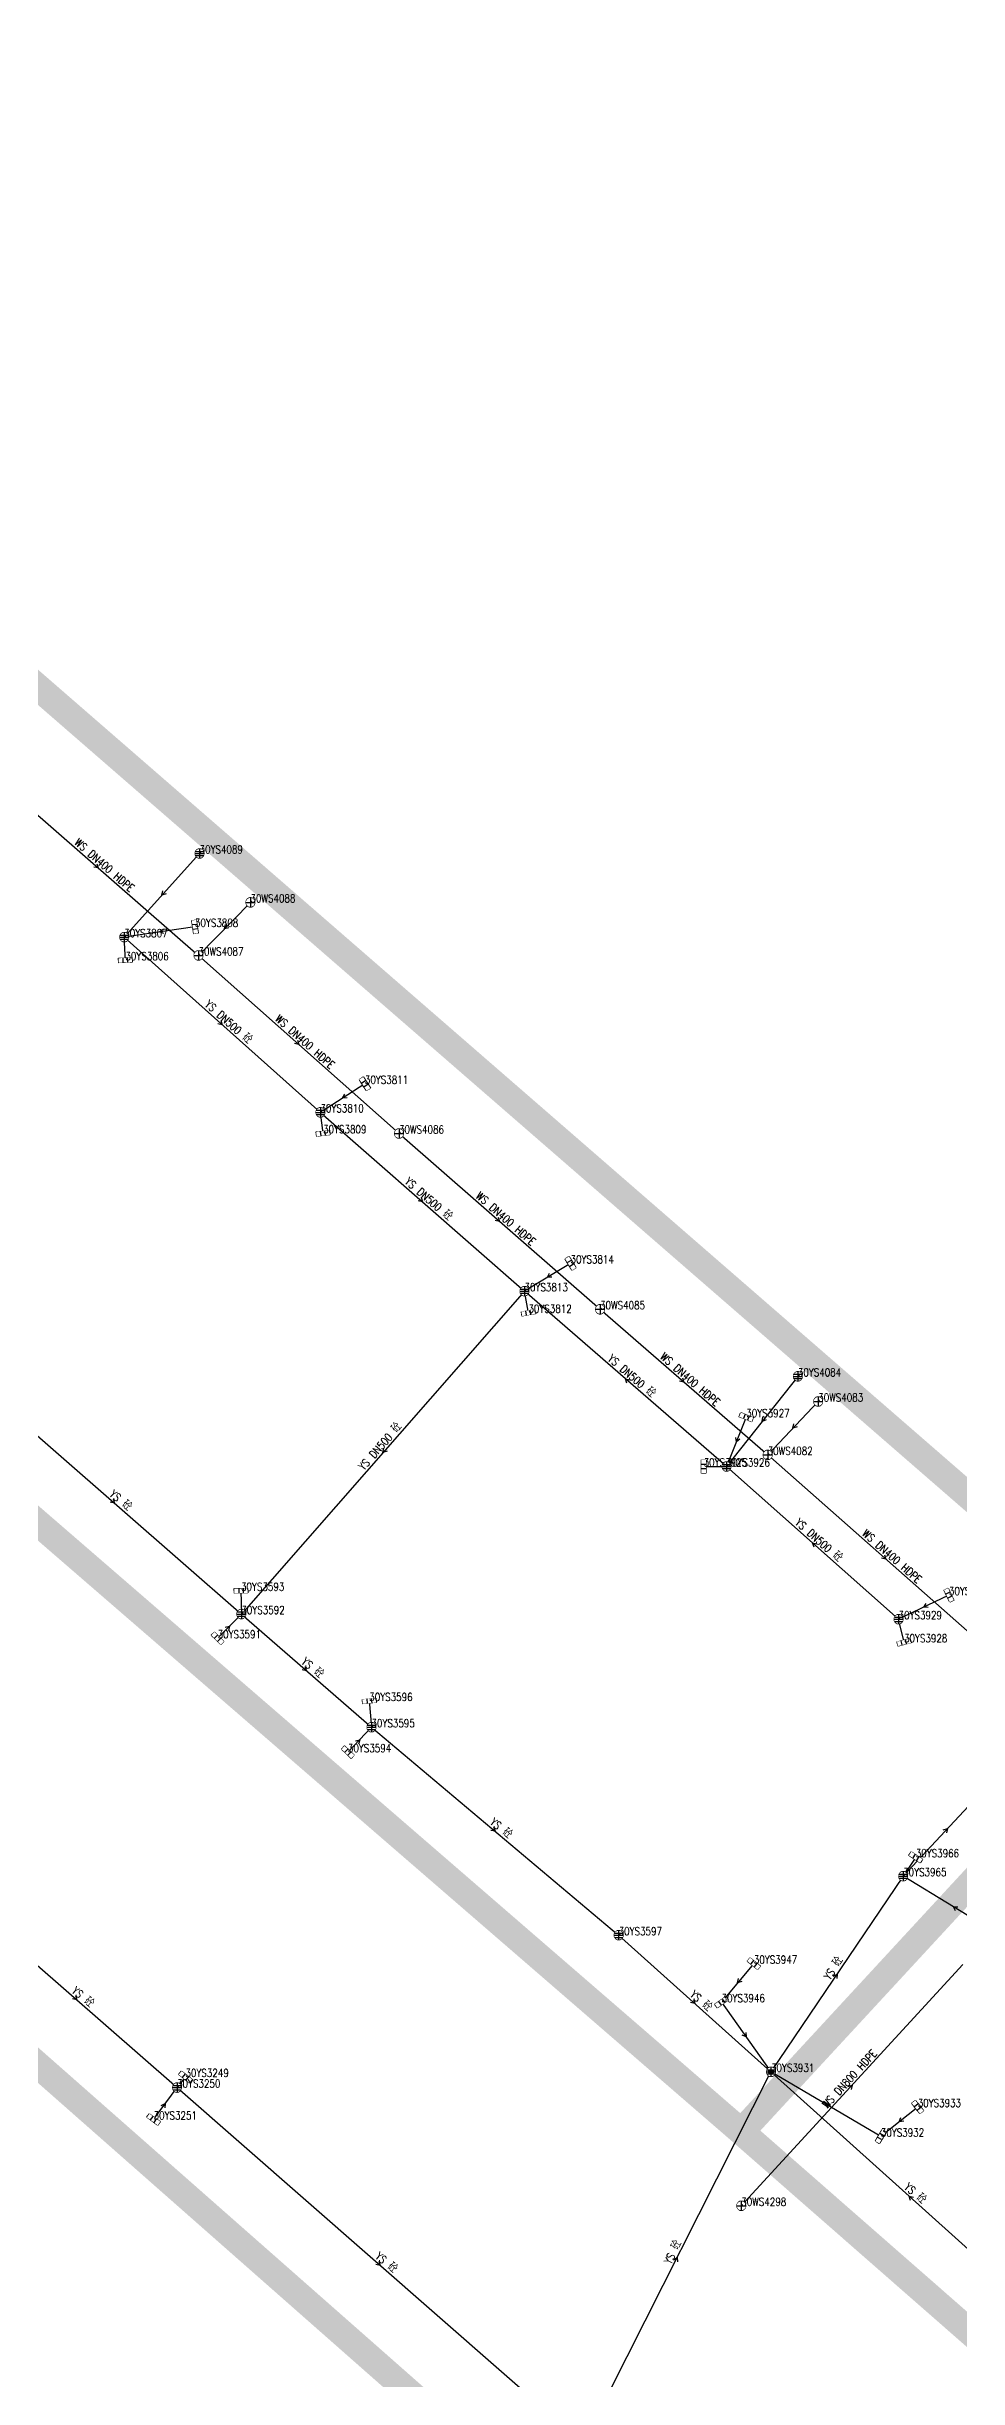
# Model space of a CAD drawing. Extents: x 78813 to 99477, y 2421021 to 2448125.
# Drawn here: x 85965 to 86067.5, y 2430483.2 to 2430745.6 of the extents above; entities that cross this region are included whole.
import ezdxf
from ezdxf.enums import TextEntityAlignment as Align

# ---------------------------------------------------------------- set-up
doc = ezdxf.new("R2010")
doc.units = 0
doc.set_wipeout_variables(frame=1)
doc.layers.get('0').update_dxf_attribs({"linetype": 'CONTINUOUS'})
for name, color, linetype in [('DX_WS', 16, 'CONTINUOUS'), ('DX_YS', 42, 'CONTINUOUS'), ('道路', 5, 'CONTINUOUS')]:
    doc.layers.add(name, color=color, linetype=linetype)
for name, color, linetype, true_color in [('WSLINE', 7, 'CONTINUOUS', 0x7f0000), ('YSANNEXE', 7, 'CONTINUOUS', 0xcc9900), ('YSLINE', 7, 'CONTINUOUS', 0xcc9900)]:
    doc.layers.add(name, color=color, linetype=linetype, true_color=true_color)
doc.styles.add('CcNameZT', font='txt.SHX', dxfattribs={"width": 0.8, "bigfont": 'HZTXT.SHX'})
doc.styles.get("Standard").update_dxf_attribs({"font": 'txt.shx', "bigfont": 'hztxt.shx'})

# ---------------------------------------------------------------- blocks, each defined once
blk = doc.blocks.new('PS污水井')
blk.add_lwpolyline([(1, 0), (1, 0.07), (0.99, 0.14), (0.98, 0.21), (0.96, 0.28), (0.94, 0.34), (0.91, 0.41), (0.88, 0.47), (0.85, 0.53), (0.81, 0.59), (0.77, 0.64), (0.72, 0.69), (0.67, 0.74), (0.62, 0.79), (0.56, 0.83), (0.5, 0.87), (0.44, 0.9), (0.37, 0.93), (0.31, 0.95), (0.24, 0.97), (0.17, 0.98), (0.1, 0.99), (0.03, 1), (-0.03, 1), (-0.1, 0.99), (-0.17, 0.98), (-0.24, 0.97), (-0.31, 0.95), (-0.37, 0.93), (-0.44, 0.9), (-0.5, 0.87), (-0.56, 0.83), (-0.62, 0.79), (-0.67, 0.74), (-0.72, 0.69), (-0.77, 0.64), (-0.81, 0.59), (-0.85, 0.53), (-0.88, 0.47), (-0.91, 0.41), (-0.94, 0.34), (-0.96, 0.28), (-0.98, 0.21), (-0.99, 0.14), (-1, 0.07), (-1, 0), (-1, -0.07), (-0.99, -0.14), (-0.98, -0.21), (-0.96, -0.28), (-0.94, -0.34), (-0.91, -0.41), (-0.88, -0.47), (-0.85, -0.53), (-0.81, -0.59), (-0.77, -0.64), (-0.72, -0.69), (-0.67, -0.74), (-0.62, -0.79), (-0.56, -0.83), (-0.5, -0.87), (-0.44, -0.9), (-0.37, -0.93), (-0.31, -0.95), (-0.24, -0.97), (-0.17, -0.98), (-0.1, -0.99), (-0.03, -1), (0.03, -1), (0.1, -0.99), (0.17, -0.98), (0.24, -0.97), (0.31, -0.95), (0.37, -0.93), (0.44, -0.9), (0.5, -0.87), (0.56, -0.83), (0.62, -0.79), (0.67, -0.74), (0.72, -0.69), (0.77, -0.64), (0.81, -0.59), (0.85, -0.53), (0.88, -0.47), (0.91, -0.41), (0.94, -0.34), (0.96, -0.28), (0.98, -0.21), (0.99, -0.14), (1, 0)], close=True)
blk.add_wipeout([(1, 0), (1, 0.07), (0.99, 0.14), (0.98, 0.21), (0.96, 0.28), (0.94, 0.34), (0.91, 0.41), (0.88, 0.47), (0.85, 0.53), (0.81, 0.59), (0.77, 0.64), (0.72, 0.69), (0.67, 0.74), (0.62, 0.79), (0.56, 0.83), (0.5, 0.87), (0.44, 0.9), (0.37, 0.93), (0.31, 0.95), (0.24, 0.97), (0.17, 0.98), (0.1, 0.99), (0.03, 1), (-0.03, 1), (-0.1, 0.99), (-0.17, 0.98), (-0.24, 0.97), (-0.31, 0.95), (-0.37, 0.93), (-0.44, 0.9), (-0.5, 0.87), (-0.56, 0.83), (-0.62, 0.79), (-0.67, 0.74), (-0.72, 0.69), (-0.77, 0.64), (-0.81, 0.59), (-0.85, 0.53), (-0.88, 0.47), (-0.91, 0.41), (-0.94, 0.34), (-0.96, 0.28), (-0.98, 0.21), (-0.99, 0.14), (-1, 0.07), (-1, 0), (-1, -0.07), (-0.99, -0.14), (-0.98, -0.21), (-0.96, -0.28), (-0.94, -0.34), (-0.91, -0.41), (-0.88, -0.47), (-0.85, -0.53), (-0.81, -0.59), (-0.77, -0.64), (-0.72, -0.69), (-0.67, -0.74), (-0.62, -0.79), (-0.56, -0.83), (-0.5, -0.87), (-0.44, -0.9), (-0.37, -0.93), (-0.31, -0.95), (-0.24, -0.97), (-0.17, -0.98), (-0.1, -0.99), (-0.03, -1), (0.03, -1), (0.1, -0.99), (0.17, -0.98), (0.24, -0.97), (0.31, -0.95), (0.37, -0.93), (0.44, -0.9), (0.5, -0.87), (0.56, -0.83), (0.62, -0.79), (0.67, -0.74), (0.72, -0.69), (0.77, -0.64), (0.81, -0.59), (0.85, -0.53), (0.88, -0.47), (0.91, -0.41), (0.94, -0.34), (0.96, -0.28), (0.98, -0.21), (0.99, -0.14)])
for p, q in [((-1, 0), (0, 0)), ((0, 1), (0, 0)), ((0, 0), (0, -1)), ((0, 0), (1, 0))]:
    blk.add_line(p, q)
blk = doc.blocks.new('LX')
for p, q in [((-0.866, 0.5), (0, 0)), ((0, 0), (-0.866, -0.5))]:
    blk.add_line(p, q)
blk = doc.blocks.new('PS雨水井')
blk.add_lwpolyline([(1, 0), (1, 0.07), (0.99, 0.14), (0.98, 0.21), (0.96, 0.28), (0.94, 0.34), (0.91, 0.41), (0.88, 0.47), (0.85, 0.53), (0.81, 0.59), (0.77, 0.64), (0.72, 0.69), (0.67, 0.74), (0.62, 0.79), (0.56, 0.83), (0.5, 0.87), (0.44, 0.9), (0.37, 0.93), (0.31, 0.95), (0.24, 0.97), (0.17, 0.98), (0.1, 0.99), (0.03, 1), (-0.03, 1), (-0.1, 0.99), (-0.17, 0.98), (-0.24, 0.97), (-0.31, 0.95), (-0.37, 0.93), (-0.44, 0.9), (-0.5, 0.87), (-0.56, 0.83), (-0.62, 0.79), (-0.67, 0.74), (-0.72, 0.69), (-0.77, 0.64), (-0.81, 0.59), (-0.85, 0.53), (-0.88, 0.47), (-0.91, 0.41), (-0.94, 0.34), (-0.96, 0.28), (-0.98, 0.21), (-0.99, 0.14), (-1, 0.07), (-1, 0), (-1, -0.07), (-0.99, -0.14), (-0.98, -0.21), (-0.96, -0.28), (-0.94, -0.34), (-0.91, -0.41), (-0.88, -0.47), (-0.85, -0.53), (-0.81, -0.59), (-0.77, -0.64), (-0.72, -0.69), (-0.67, -0.74), (-0.62, -0.79), (-0.56, -0.83), (-0.5, -0.87), (-0.44, -0.9), (-0.37, -0.93), (-0.31, -0.95), (-0.24, -0.97), (-0.17, -0.98), (-0.1, -0.99), (-0.03, -1), (0.03, -1), (0.1, -0.99), (0.17, -0.98), (0.24, -0.97), (0.31, -0.95), (0.37, -0.93), (0.44, -0.9), (0.5, -0.87), (0.56, -0.83), (0.62, -0.79), (0.67, -0.74), (0.72, -0.69), (0.77, -0.64), (0.81, -0.59), (0.85, -0.53), (0.88, -0.47), (0.91, -0.41), (0.94, -0.34), (0.96, -0.28), (0.98, -0.21), (0.99, -0.14), (1, 0)], close=True)
blk.add_wipeout([(1, 0), (1, 0.07), (0.99, 0.14), (0.98, 0.21), (0.96, 0.28), (0.94, 0.34), (0.91, 0.41), (0.88, 0.47), (0.85, 0.53), (0.81, 0.59), (0.77, 0.64), (0.72, 0.69), (0.67, 0.74), (0.62, 0.79), (0.56, 0.83), (0.5, 0.87), (0.44, 0.9), (0.37, 0.93), (0.31, 0.95), (0.24, 0.97), (0.17, 0.98), (0.1, 0.99), (0.03, 1), (-0.03, 1), (-0.1, 0.99), (-0.17, 0.98), (-0.24, 0.97), (-0.31, 0.95), (-0.37, 0.93), (-0.44, 0.9), (-0.5, 0.87), (-0.56, 0.83), (-0.62, 0.79), (-0.67, 0.74), (-0.72, 0.69), (-0.77, 0.64), (-0.81, 0.59), (-0.85, 0.53), (-0.88, 0.47), (-0.91, 0.41), (-0.94, 0.34), (-0.96, 0.28), (-0.98, 0.21), (-0.99, 0.14), (-1, 0.07), (-1, 0), (-1, -0.07), (-0.99, -0.14), (-0.98, -0.21), (-0.96, -0.28), (-0.94, -0.34), (-0.91, -0.41), (-0.88, -0.47), (-0.85, -0.53), (-0.81, -0.59), (-0.77, -0.64), (-0.72, -0.69), (-0.67, -0.74), (-0.62, -0.79), (-0.56, -0.83), (-0.5, -0.87), (-0.44, -0.9), (-0.37, -0.93), (-0.31, -0.95), (-0.24, -0.97), (-0.17, -0.98), (-0.1, -0.99), (-0.03, -1), (0.03, -1), (0.1, -0.99), (0.17, -0.98), (0.24, -0.97), (0.31, -0.95), (0.37, -0.93), (0.44, -0.9), (0.5, -0.87), (0.56, -0.83), (0.62, -0.79), (0.67, -0.74), (0.72, -0.69), (0.77, -0.64), (0.81, -0.59), (0.85, -0.53), (0.88, -0.47), (0.91, -0.41), (0.94, -0.34), (0.96, -0.28), (0.98, -0.21), (0.99, -0.14)])
for p, q in [((-1, 0), (0, 0)), ((-0.88, 0.48), (0, 0.47)), ((0, 1), (0, 0)), ((0, 0.47), (0.88, 0.47)), ((0, 0), (0, -1)), ((0, 0), (1, 0)), ((-0.88, -0.48), (0, -0.48)), ((0, -0.48), (0.88, -0.48))]:
    blk.add_line(p, q)
blk = doc.blocks.new('PS雨篦')
blk.add_lwpolyline([(-1.5, 0.5), (0, 0.5), (1.5, 0.5), (1.5, -0.5), (0, -0.5), (-1.5, -0.5)], close=True)
blk.add_wipeout([(-1.5, 0.5), (0, 0.5), (1.5, 0.5), (1.5, -0.5), (0, -0.5), (-1.5, -0.5)])
for p, q in [((-0.51, -0.5), (-0.51, 0.5)), ((0.49, -0.5), (0.49, 0.5))]:
    blk.add_line(p, q)
blk = doc.blocks.new('测量点')
h = blk.add_hatch(color=256)
edge = h.paths.add_edge_path()
edge.add_arc((0, 0), 0.5, 0, 360)
blk.add_circle((0, 0), 0.5)
blk = doc.blocks.new('gc01')
h = blk.add_hatch(color=256)
edge = h.paths.add_edge_path()
edge.add_arc((0, 0), 0.5, 0, 360)
edge.add_arc((0, 0), 0.5, 0, 360)
blk.add_circle((0, 0), 0.5)

msp = doc.modelspace()

# ---------------------------------------------------------------- linework, layer by layer
at = {"layer": 'WSLINE'}
for p, q in [((85959.49, 2430663), (85982.04, 2430643.32)), ((85987.88, 2430649.29), (85982.04, 2430643.32)), ((85982.04, 2430643.32), (86004.59, 2430623.29)), ((86004.59, 2430623.29), (86027.2, 2430603.51)), ((86027.2, 2430603.51), (86046.05, 2430587.13)), ((86051.73, 2430593.14), (86046.05, 2430587.13)), ((86046.05, 2430587.13), (86072.63, 2430563.68)), ((86068, 2430529.79), (86043.08, 2430502.66))]:
    msp.add_line(p, q, dxfattribs=at)
at = {"layer": 'YSLINE'}
for p, q in [((85982.16, 2430654.79), (85973.69, 2430645.38)), ((85981.64, 2430646.54), (85973.69, 2430645.38)), ((85973.82, 2430642.79), (85973.69, 2430645.38)), ((86000.75, 2430628.88), (85995.75, 2430625.67)), ((85996.05, 2430623.31), (85995.75, 2430625.67)), ((86023.88, 2430608.68), (86018.7, 2430605.55)), ((86018.7, 2430605.55), (85986.86, 2430569.23)), ((86019.14, 2430603.13), (86018.7, 2430605.55)), ((85958.33, 2430594.17), (85986.86, 2430569.23)), ((86043.64, 2430591.38), (86041.42, 2430585.83)), ((86038.85, 2430585.84), (86041.42, 2430585.83)), ((85986.82, 2430571.85), (85986.86, 2430569.23)), ((85984.19, 2430566.5), (85986.86, 2430569.23)), ((85986.86, 2430569.23), (86001.49, 2430556.5)), ((86066.43, 2430571.36), (86060.77, 2430568.65)), ((86061.38, 2430566.05), (86060.77, 2430568.65)), ((86001.24, 2430559.45), (86001.49, 2430556.5)), ((85998.84, 2430553.69), (86001.49, 2430556.5)), ((86001.49, 2430556.5), (86029.29, 2430533.1)), ((86071.26, 2430550.44), (86061.28, 2430539.74)), ((86062.7, 2430541.87), (86061.28, 2430539.74)), ((86061.28, 2430539.74), (86046.42, 2430517.73)), ((86072.61, 2430532.85), (86061.28, 2430539.74)), ((85957.06, 2430535.71), (85979.63, 2430515.96)), ((86029.29, 2430533.1), (86046.42, 2430517.73)), ((86044.49, 2430529.9), (86040.86, 2430525.57)), ((86040.86, 2430525.57), (86046.42, 2430517.73)), ((85980.57, 2430517.15), (85979.63, 2430515.96)), ((86046.42, 2430517.73), (86077.49, 2430489.78)), ((86058.77, 2430510.45), (86046.42, 2430517.73)), ((85976.99, 2430512.37), (85979.63, 2430515.96)), ((85979.63, 2430515.96), (86025.33, 2430475.97)), ((86062.92, 2430513.77), (86058.77, 2430510.45))]:
    msp.add_line(p, q, dxfattribs=at)

# ---------------------------------------------------------------- block references
at = {"layer": 'DX_WS', "yscale": 0.5, "zscale": 0.5}
for p, xscale, rotation in [((85970.76, 2430653.16), 0.5000000001204519, 319.1374918729616), ((85984.96, 2430646.3), 0.5000000000623607, 225.7453712877373), ((85993.32, 2430633.3), 0.4999999998866608, 318.5645341074481), ((86015.89, 2430613.4), 0.4999999998866608, 318.5645341074481), ((86036.62, 2430595.32), 0.5000000001204519, 319.1374918729616), ((86048.89, 2430590.14), 0.4999999998439218, 226.318329060497), ((86059.34, 2430575.41), 0.4999999998866608, 318.5645341074481), ((86055.54, 2430516.23), 0.5000000000425495, 47.4642416014995)]:
    msp.add_blockref('LX', p, dxfattribs=dict(at, xscale=xscale, rotation=rotation))
at = {"layer": 'YSANNEXE', "yscale": 0.5, "zscale": 0.5}
for p, xscale, rotation in [((85977.93, 2430650.09), 0.5000000000236343, 228.0372024639738), ((85977.67, 2430645.96), 0.5000000000036228, 188.5031146010499), ((85984.72, 2430635.53), 0.4999999999871826, 317.9915762995381), ((85998.25, 2430627.27), 0.4999999999440373, 212.5673419841316), ((86007.23, 2430615.61), 0.4999999998866608, 318.5645341074481), ((86021.29, 2430607.12), 0.4999999999311674, 211.4214263919062), ((86030.06, 2430595.69), 0.5000000000826827, 139.2287442066078), ((86002.78, 2430587.39), 0.50000000014632, 228.6101602728715), ((86042.53, 2430588.61), 0.49999999992564, 248.0907252889562), ((85972.6, 2430581.7), 0.4999999998866608, 318.5645341074481), ((86051.1, 2430577.24), 0.5000000000124648, 138.6557864201895), ((86063.6, 2430570.01), 0.5000000000446925, 205.6918484609163), ((85994.18, 2430562.86), 0.5000000001204519, 319.1374918729616), ((86015.39, 2430544.8), 0.4999999999088414, 319.7104496964721), ((86066.27, 2430545.09), 0.5000000001111592, 46.8912838134199), ((86066.94, 2430536.29), 0.4999999999360316, 148.9690267454265), ((86053.85, 2430528.73), 0.4999999999434119, 56.05860851848447), ((85968.35, 2430525.83), 0.4999999998866608, 318.5645341074481), ((86037.86, 2430525.41), 0.4999999999871826, 317.9915762995381), ((86043.64, 2430521.65), 0.5000000001288877, 305.3865047946925), ((86052.6, 2430514.09), 0.4999999999639332, 149.5419845348191), ((86061.96, 2430503.75), 0.5000000000663578, 137.9915732197241), ((86002.48, 2430495.96), 0.4999999998866608, 318.5645341074481), ((86035.87, 2430496.85), 0.4999999998533569, 63.02535745569264)]:
    msp.add_blockref('LX', p, dxfattribs=dict(at, xscale=xscale, rotation=rotation))

# ---------------------------------------------------------------- texts
at = {"layer": 'DX_WS', "style": 'CcNameZT', "width": 0.8}
for s, rotation, p in [(' WS DN400 HDPE', 318.8978, (85970.93, 2430653.35, -0.07)), (' WS DN400 HDPE', 318.374, (85993.48, 2430633.49, -0.06)), (' WS DN400 HDPE', 318.8282, (86016.06, 2430613.59, -0.15)), (' WS DN400 HDPE', 319.0212, (86036.79, 2430595.51, -0.13)), (' WS DN400 HDPE', 318.5732, (86059.5, 2430575.6, -0.23)), (' WS DN800 HDPE', 47.4268, (86055.36, 2430516.4, -0.24))]:
    msp.add_text(s, height=0.9, rotation=rotation, dxfattribs=at).set_placement(p, align=Align.CENTER)
at = {"layer": 'DX_YS', "style": 'CcNameZT', "width": 0.8}
for s, rotation, p in [(' YS DN500 砼', 318.2132, (85984.89, 2430635.71, 1.25)), (' YS DN500 砼', 318.766, (86007.39, 2430615.8, 1.18)), (' YS DN500 砼', 319.0438, (86030.23, 2430595.88, 1.26)), (' YS DN500 砼', 48.7644, (86002.6, 2430587.55, 1.09)), (' YS 砼', 318.8417, (85972.76, 2430581.89, 0.97)), (' YS DN500 砼', 318.3997, (86051.26, 2430577.43, 1.22)), (' YS 砼', 318.975, (85994.34, 2430563.05, 0.8)), (' YS 砼', 319.9115, (86015.55, 2430544.99, 0.75)), (' YS 砼', 55.9928, (86053.64, 2430528.87, 0.9)), (' YS 砼', 318.8083, (85968.51, 2430526.02, 0.86)), (' YS 砼', 318.0283, (86062.12, 2430503.94, 0.96)), (' YS 砼', 63.1978, (86035.65, 2430496.96, 1.06)), (' YS 砼', 318.8132, (86002.64, 2430496.15, 0.79))]:
    msp.add_text(s, height=0.9, rotation=rotation, dxfattribs=at).set_placement(p, align=Align.CENTER)

# ---------------------------------------------------------------- next in the draw order: block references
at = {"layer": 'DX_WS', "xscale": 0.5, "yscale": 0.5, "zscale": 0.5}
for p in [(85987.88, 2430649.29, 0.13), (85982.04, 2430643.32, -0.06), (86004.59, 2430623.29, -0.15), (86027.2, 2430603.51, -0.13), (86051.73, 2430593.14, -0.02), (86046.05, 2430587.13, -0.23), (86043.08, 2430502.66, -0.16)]:
    msp.add_blockref('PS污水井', p, dxfattribs=at)
at = {"layer": 'DX_YS', "xscale": 0.5, "yscale": 0.5, "zscale": 0.5}
for p in [(85982.16, 2430654.79, 1.4), (85986.86, 2430569.23, 0.8), (86001.49, 2430556.5, 0.75), (86061.28, 2430539.74, 0.47), (86029.29, 2430533.1, 0.78), (85979.63, 2430515.96, 0.79)]:
    msp.add_blockref('PS雨水井', p, dxfattribs=at)
at = {"layer": 'DX_YS', "yscale": 0.5, "zscale": 0.5}
for p, xscale, rotation in [((86000.75, 2430628.88, 2.71), 0.5000000000051253, 122.7021686756368), ((86023.88, 2430608.68, 2.85), 0.5000000001629846, 121.1928669191102), ((85986.82, 2430571.85, 2.56), 0.4999999999938614, 180.8955149211691), ((86066.43, 2430571.36, 2.97), 0.5000000001647282, 115.5073151386531), ((85984.19, 2430566.5, 2.47), 0.4999999998969609, 315.5092824167001), ((86061.38, 2430566.05, 2.84), 0.4999999999846388, 13.28225830603359), ((86001.24, 2430559.45, 2.67), 0.5000000000143856, 184.9068124939704), ((85998.84, 2430553.69, 2.58), 0.5000000000459975, 316.6341839285001), ((86044.49, 2430529.9, 2.7), 0.4999999999672947, 140.0023404863599), ((86040.86, 2430525.57, 2.64), 0.4999999998898095, 215.3527438374807), ((86062.92, 2430513.77, 2.82), 0.5000000001616559, 128.6193379784326), ((85976.99, 2430512.37, 2.77), 0.499999999879666, 323.6363355437757), ((86058.77, 2430510.45, 2.77), 0.5000000000491411, 59.513377346616)]:
    msp.add_blockref('PS雨篦', p, dxfattribs=dict(at, xscale=xscale, rotation=rotation))

# ---------------------------------------------------------------- next in the draw order: linework, layer by layer
at = {"layer": 'YSLINE'}
for p, q in [((85973.69, 2430645.38), (85995.75, 2430625.67)), ((85995.75, 2430625.67), (86018.7, 2430605.55)), ((86041.42, 2430585.83), (86018.7, 2430605.55)), ((86049.44, 2430595.97), (86041.42, 2430585.83)), ((86060.77, 2430568.65), (86041.42, 2430585.83)), ((86025.33, 2430475.97), (86046.42, 2430517.73))]:
    msp.add_line(p, q, dxfattribs=at)

# ---------------------------------------------------------------- next in the draw order: block references
at = {"layer": 'DX_YS', "yscale": 0.5, "zscale": 0.5}
for p, xscale, rotation in [((86062.7, 2430541.87, 2.78), 0.4999999999434492, 146.2726507732152), ((85980.57, 2430517.15, 2.63), 0.5000000001264514, 141.7814175794728)]:
    msp.add_blockref('PS雨篦', p, dxfattribs=dict(at, xscale=xscale, rotation=rotation))
at = {"layer": 'YSANNEXE', "yscale": 0.5, "zscale": 0.5}
for p, xscale, rotation in [((85985.53, 2430567.87), 0.499999999860744, 45.26366580035281), ((86000.17, 2430555.09), 0.5000000000947901, 46.40958141678438), ((86042.67, 2430527.73), 0.4999999998278945, 229.7560758296854), ((85978.31, 2430514.16), 0.5000000001102092, 53.85803275079391), ((86060.85, 2430512.11), 0.500000000103936, 218.869877754271)]:
    msp.add_blockref('LX', p, dxfattribs=dict(at, xscale=xscale, rotation=rotation))

# ---------------------------------------------------------------- next in the draw order: texts
at = {"layer": 'DX_WS', "style": 'CcNameZT', "width": 0.8}
for s, p in [('30WS4088', (85987.88, 2430649.29, 0.13)), ('30WS4087', (85982.04, 2430643.32, -0.06)), ('30WS4086', (86004.59, 2430623.29, -0.15)), ('30WS4085', (86027.2, 2430603.51, -0.13)), ('30WS4083', (86051.73, 2430593.14, -0.02)), ('30WS4082', (86046.05, 2430587.13, -0.23)), ('30WS4298', (86043.08, 2430502.66, -0.16))]:
    msp.add_text(s, height=0.9, dxfattribs=at).set_placement(p)
at = {"layer": 'DX_YS', "width": 0.8}
for s, p in [('30YS4089', (85982.16, 2430654.79, 1.4)), ('30YS3811', (86000.75, 2430628.88, 2.71)), ('30YS3814', (86023.88, 2430608.68, 2.85)), ('30YS3593', (85986.82, 2430571.85, 2.56)), ('30YS3930', (86066.43, 2430571.36, 2.97)), ('30YS3592', (85986.86, 2430569.23, 0.8)), ('30YS3591', (85984.19, 2430566.5, 2.47)), ('30YS3596', (86001.24, 2430559.45, 2.67)), ('30YS3595', (86001.49, 2430556.5, 0.75)), ('30YS3594', (85998.84, 2430553.69, 2.58)), ('30YS3597', (86029.29, 2430533.1, 0.78)), ('30YS3947', (86044.49, 2430529.9, 2.7)), ('30YS3946', (86040.86, 2430525.57, 2.64)), ('30YS3933', (86062.92, 2430513.77, 2.82)), ('30YS3251', (85976.99, 2430512.37, 2.77)), ('30YS3932', (86058.77, 2430510.45, 2.77))]:
    msp.add_text(s, height=0.9, dxfattribs=at).set_placement(p)
at = {"layer": 'DX_YS', "style": 'CcNameZT', "width": 0.8}
msp.add_text(' YS 砼', height=0.9, rotation=318.0934, dxfattribs=at).set_placement((86038.02, 2430525.6, 0.79), align=Align.CENTER)

# ---------------------------------------------------------------- next in the draw order: block references
at = {"layer": 'DX_YS', "xscale": 0.5, "yscale": 0.5, "zscale": 0.5}
for p in [(85973.69, 2430645.38, 1.25), (85995.75, 2430625.67, 1.18), (86018.7, 2430605.55, 1.09), (86049.44, 2430595.97, 1.33), (86041.42, 2430585.83, 1.26), (86060.77, 2430568.65, 1.22), (86046.42, 2430517.73, 0.9)]:
    msp.add_blockref('PS雨水井', p, dxfattribs=at)
at = {"layer": 'DX_YS'}
for p, xscale, yscale, zscale, rotation in [((85981.64, 2430646.54, 2.71), 0.5000000001895711, 0.5, 0.5, 98.29449859932001), ((85973.82, 2430642.79, 2.71), 0.5000000000008732, 0.5000000000008732, 0.5000000000008732, 2.810485864432466), ((85996.05, 2430623.31, 2.69), 0.5000000000097098, 0.5, 0.5, 7.280078985557285), ((86019.14, 2430603.13, 2.74), 0.4999999999835323, 0.5, 0.5, 10.1525531975262), ((86043.64, 2430591.38, 2.82), 0.4999999999220577, 0.5, 0.5, 158.2377878410291), ((86038.85, 2430585.84, 2.72), 0.4999999999610732, 0.5, 0.5, 269.8220633592992)]:
    msp.add_blockref('PS雨篦', p, dxfattribs=dict(at, xscale=xscale, yscale=yscale, zscale=zscale, rotation=rotation))

# ---------------------------------------------------------------- next in the draw order: texts
at = {"layer": 'DX_YS', "width": 0.8}
for s, p in [('30YS3966', (86062.7, 2430541.87, 2.78)), ('30YS3965', (86061.28, 2430539.74, 0.47)), ('30YS3250', (85979.63, 2430515.96, 0.79)), ('30YS3249', (85980.57, 2430517.15, 2.63))]:
    msp.add_text(s, height=0.9, dxfattribs=at).set_placement(p)

# ---------------------------------------------------------------- next in the draw order: linework, layer by layer
at = {"layer": '道路', "const_width": 3, "flags": 128}
for points in [[(83418.46, 2432865.07), (84960.96, 2431447.82), (86043.08, 2430511), (88488.76, 2428368.31)], [(86043.08, 2430511), (87834.5, 2432451.31)], [(87387.56, 2429283.29), (86552.32, 2430008.08), (86129.28, 2430372.79), (84963.33, 2431400.5)], [(85289.33, 2431259.98), (86091.1, 2430562.99), (87126.67, 2429666.53)]]:
    msp.add_lwpolyline(points, dxfattribs=at)

# ---------------------------------------------------------------- next in the draw order: block references
at = {"layer": 'DX_YS', "xscale": 0.5, "yscale": 0.5, "zscale": 0.5}
for name in ['测量点', 'gc01']:
    msp.add_blockref(name, (86046.42, 2430517.73, 0.9), dxfattribs=at)
at = {"layer": 'YSANNEXE', "xscale": 0.5000000000003901, "yscale": 0.5000000000003901, "zscale": 0.5000000000003901, "rotation": 231.4749492322617}
msp.add_blockref('LX', (86045.43, 2430590.9), dxfattribs=at)

# ---------------------------------------------------------------- next in the draw order: texts
at = {"layer": 'DX_YS', "width": 0.8}
for s, p in [('30YS3807', (85973.69, 2430645.38, 1.25)), ('30YS3808', (85981.64, 2430646.54, 2.71)), ('30YS3806', (85973.82, 2430642.79, 2.71)), ('30YS3810', (85995.75, 2430625.67, 1.18)), ('30YS3809', (85996.05, 2430623.31, 2.69)), ('30YS3813', (86018.7, 2430605.55, 1.09)), ('30YS3812', (86019.14, 2430603.13, 2.74)), ('30YS4084', (86049.44, 2430595.97, 1.33)), ('30YS3927', (86043.64, 2430591.38, 2.82)), ('30YS3925', (86038.85, 2430585.84, 2.72)), ('30YS3926', (86041.42, 2430585.83, 1.26)), ('30YS3929', (86060.77, 2430568.65, 1.22)), ('30YS3928', (86061.38, 2430566.05, 2.84)), ('30YS3931', (86046.42, 2430517.73, 0.9))]:
    msp.add_text(s, height=0.9, dxfattribs=at).set_placement(p)

doc.saveas('drawing.dxf')
